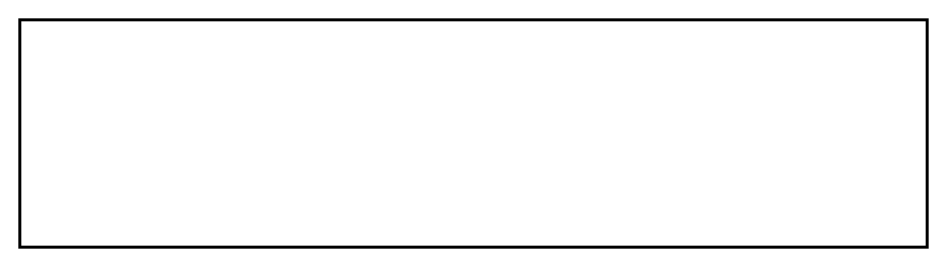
# Model space of a CAD drawing. Header units: millimetres. Extents: x -30.1 to 30.1, y -7.6 to 7.6.
import ezdxf

# ---------------------------------------------------------------- set-up
doc = ezdxf.new("R2010")
doc.units = ezdxf.units.MM

msp = doc.modelspace()

# ---------------------------------------------------------------- linework, layer by layer
at = {"const_width": 0.2}
msp.add_lwpolyline([(-30, 7.5), (30, 7.5), (30, -7.5), (-30, -7.5)], close=True, dxfattribs=at)

doc.saveas('drawing.dxf')
